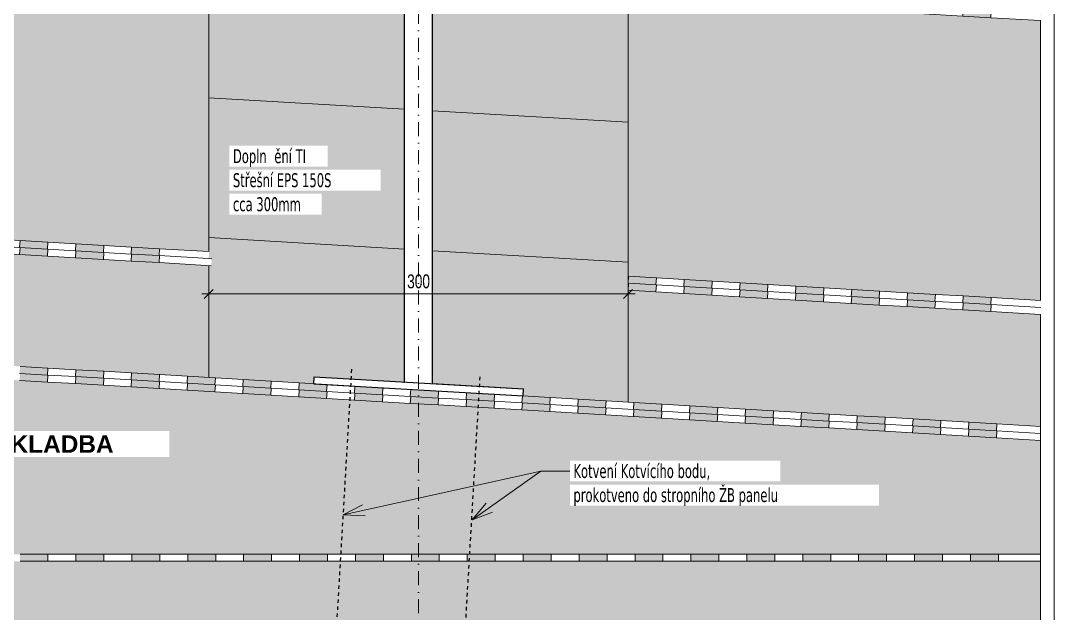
# Model space of a CAD drawing. Header units: millimetres. Extents: x 4810 to 6221, y 2613 to 3864.
# Drawn here: x 5304 to 6044, y 3030 to 3454 of the extents above; entities that cross this region are included whole.
import ezdxf

# ---------------------------------------------------------------- set-up
doc = ezdxf.new("R2010")
doc.units = ezdxf.units.MM
doc.linetypes.add('3_Čárkovaná 2_5mm', pattern=[5, 2.5, -2.5])
doc.linetypes.add('Osa', pattern=[20, 10, -5, 0, -5])
for name, color, linetype, lineweight in [('A-ANNO-DIMS', 211, 'Continuous', 9), ('A-ANNO-DIMS-5', 211, 'Continuous', 9), ('A-DETL', 90, 'Continuous', 18), ('A-DETL-GENF', 92, 'Continuous', 18), ('A-DETL-THIN', 151, 'Continuous', 18), ('G-ANNO-TEXT', 231, 'Continuous', 9)]:
    doc.layers.add(name, color=color, linetype=linetype, lineweight=lineweight)
doc.styles.add('Arial_1', font='arial.ttf', dxfattribs={"width": 0.7, "height": 10})
doc.styles.add('Arial_B', font='arialbd.ttf', dxfattribs={"height": 12.5})
doc.styles.add('Tahoma', font='tahoma.ttf', dxfattribs={"width": 0.7, "height": 10})
doc.styles.add('Tahoma_B', font='tahomabd.ttf', dxfattribs={"width": 0.7, "height": 10})
doc.dimstyles.new('Vnitřní_-_průhledné', dxfattribs={"dimscale": 304.8, "dimtxt": 10.202594, "dimasz": 0.021325, "dimexe": 0.016404, "dimexo": 0.0625, "dimgap": 0.003281, "dimtad": 1, "dimdec": 0, "dimrnd": 5, "dimzin": 0, "dimdsep": 46, "dimtxsty": 'Arial_1', "dimblk1": 'OBLIQUE', "dimblk2": 'OBLIQUE', "dimsah": 1, "dimcen": 0.09, "dimdle": 0.016404, "dimazin": 0, "dimtfac": 1, "dimtdec": 4, "dimtix": 1, "dimtmove": 0, "dimatfit": 3, "dimfxl": 0.049213, "dimfxlon": 1, "dimtvp": 1, "dimtolj": 1, "dimtzin": 0, "dimarcsym": 2})
pattern_1 = [(0, (0, 0), (4.763, 2.75), [3.175, -6.35]), (120, (0, 0), (-4.7630699, 2.749879), [3.175, -6.35]), (60, (0, 0), (-0.0005699, 5.499013), [0, -6.35, 3.175, 0])]

# ---------------------------------------------------------------- blocks, each defined once
blk = doc.blocks.new('BP_HYDROIZOLACE NOVÁ - Hydroizolace 1_2-2114448-Záchytný systém')
at = {"layer": 'A-DETL-GENF'}
for points in [[(160, 0), (180, 0), (180, 5), (160, 5)], [(200, 0), (220, 0), (220, 5), (200, 5)], [(240, 0), (260, 0), (260, 5), (240, 5)], [(280, 0), (300, 0), (300, 5), (280, 5)], [(320, 0), (340, 0), (340, 5), (320, 5)], [(360, 0), (380, 0), (380, 5), (360, 5)], [(400, 0), (420, 0), (420, 5), (400, 5)], [(440, 0), (460, 0), (460, 5), (440, 5)], [(480, 0), (500, 0), (500, 5), (480, 5)], [(520, 0), (540, 0), (540, 5), (520, 5)], [(560, 0), (580, 0), (580, 5), (560, 5)], [(620, 0), (620, 5), (600, 5), (600, 0), (601.47, 0)], [(640, 0), (660, 0), (660, 5), (640, 5)], [(680, 0), (700, 0), (700, 5), (680, 5)], [(720, 0), (740, 0), (740, 5), (720, 5)], [(760, 0), (780, 0), (780, 5), (760, 5)], [(800, 0), (820, 0), (820, 5), (800, 5)], [(840, 0), (860, 0), (860, 5), (840, 5)]]:
    blk.add_hatch(color=256, dxfattribs=at).paths.add_polyline_path(points)
for p, q in [((180, 5), (160, 5)), ((160, 0), (180, 0)), ((180, 5), (200, 5)), ((180, 0), (180, 5)), ((180, 0), (200, 0)), ((220, 5), (200, 5)), ((200, 5), (200, 0)), ((200, 0), (220, 0)), ((220, 5), (240, 5)), ((220, 0), (220, 5)), ((220, 0), (240, 0)), ((260, 5), (240, 5)), ((240, 5), (240, 0)), ((240, 0), (260, 0)), ((260, 5), (280, 5)), ((260, 0), (260, 5)), ((260, 0), (280, 0)), ((300, 5), (280, 5)), ((280, 5), (280, 0)), ((280, 0), (300, 0)), ((300, 5), (320, 5)), ((300, 0), (300, 5)), ((300, 0), (320, 0)), ((340, 5), (320, 5)), ((320, 5), (320, 0)), ((320, 0), (340, 0)), ((340, 5), (360, 5)), ((340, 0), (340, 5)), ((340, 0), (360, 0)), ((380, 5), (360, 5)), ((360, 5), (360, 0)), ((360, 0), (380, 0)), ((380, 5), (400, 5)), ((380, 0), (380, 5)), ((380, 0), (400, 0)), ((420, 5), (400, 5)), ((400, 5), (400, 0)), ((400, 0), (420, 0)), ((420, 5), (440, 5)), ((420, 0), (420, 5)), ((420, 0), (440, 0)), ((460, 5), (440, 5)), ((440, 5), (440, 0)), ((440, 0), (460, 0)), ((460, 5), (480, 5)), ((460, 0), (460, 5)), ((460, 0), (480, 0)), ((500, 5), (480, 5)), ((480, 5), (480, 0)), ((480, 0), (500, 0)), ((500, 5), (520, 5)), ((500, 0), (500, 5)), ((500, 0), (520, 0)), ((540, 5), (520, 5)), ((520, 5), (520, 0)), ((520, 0), (540, 0)), ((540, 5), (560, 5)), ((540, 0), (540, 5)), ((540, 0), (560, 0)), ((580, 5), (560, 5)), ((560, 5), (560, 0)), ((560, 0), (580, 0)), ((580, 5), (600, 5)), ((580, 0), (580, 5)), ((580, 0), (600, 0)), ((620, 5), (600, 5)), ((600, 5), (600, 0)), ((600, 0), (620, 0)), ((620, 5), (640, 5)), ((620, 0), (620, 5)), ((620, 0), (640, 0)), ((660, 5), (640, 5)), ((640, 5), (640, 0)), ((640, 0), (660, 0)), ((660, 5), (680, 5)), ((660, 0), (660, 5)), ((660, 0), (680, 0)), ((700, 5), (680, 5)), ((680, 5), (680, 0)), ((680, 0), (700, 0)), ((700, 5), (720, 5)), ((700, 0), (700, 5)), ((700, 0), (720, 0)), ((740, 5), (720, 5)), ((720, 5), (720, 0)), ((720, 0), (740, 0)), ((740, 5), (760, 5)), ((740, 0), (740, 5)), ((740, 0), (760, 0)), ((780, 5), (760, 5)), ((760, 5), (760, 0)), ((760, 0), (780, 0)), ((780, 5), (800, 5)), ((780, 0), (780, 5)), ((780, 0), (800, 0)), ((820, 5), (800, 5)), ((800, 5), (800, 0)), ((800, 0), (820, 0)), ((820, 5), (840, 5)), ((820, 0), (820, 5)), ((820, 0), (840, 0)), ((860, 5), (840, 5)), ((840, 5), (840, 0)), ((840, 0), (860, 0)), ((860, 5), (890, 5)), ((860, 0), (860, 5)), ((860, 0), (890, 0))]:
    blk.add_line(p, q, dxfattribs=at)
blk = doc.blocks.new('BP_HYDROIZOLACE NOVÁ - Hydroizolace 1_2-2114418-Záchytný systém')
at = {"layer": 'A-DETL-GENF'}
for points in [[(180, 0), (180, 5), (160, 5), (160, 0)], [(220, 0), (220, 5), (200, 5), (200, 0)], [(260, 0), (260, 5), (240, 5), (240, 0)], [(300, 0), (300, 5), (280, 5), (280, 0)], [(340, 0), (340, 5), (320, 5), (320, 0)], [(380, 0), (380, 5), (360, 5), (360, 0)], [(420, 0), (420, 5), (400, 5), (400, 0)], [(460, 0), (460, 5), (440, 5), (440, 0)], [(500, 0), (500, 5), (480, 5), (480, 0)], [(540, 0), (540, 5), (520, 5), (520, 0)], [(580, 0), (580, 5), (560, 5), (560, 0)], [(620, 0), (620, 5), (600, 5), (600, 0), (602.51, 0)], [(660, 0), (660, 5), (640, 5), (640, 0)], [(700, 0), (700, 5), (680, 5), (680, 0)], [(740, 0), (740, 5), (720, 5), (720, 0)], [(780, 0), (780, 5), (760, 5), (760, 0)], [(820, 0), (820, 5), (800, 5), (800, 0), (806.34, 0)], [(860, 0), (860, 5), (840, 5), (840, 0)]]:
    blk.add_hatch(color=256, dxfattribs=at).paths.add_polyline_path(points)
for p, q in [((160, 0), (180, 0)), ((180, 0), (180, 5)), ((180, 0), (200, 0)), ((200, 5), (200, 0)), ((200, 0), (220, 0)), ((220, 0), (220, 5)), ((220, 0), (240, 0)), ((240, 5), (240, 0)), ((240, 0), (260, 0)), ((260, 0), (260, 5)), ((260, 0), (280, 0)), ((280, 5), (280, 0)), ((280, 0), (300, 0)), ((300, 0), (300, 5)), ((300, 0), (320, 0)), ((320, 5), (320, 0)), ((320, 0), (340, 0)), ((340, 0), (340, 5)), ((340, 0), (360, 0)), ((360, 5), (360, 0)), ((360, 0), (380, 0)), ((380, 0), (380, 5)), ((380, 0), (400, 0)), ((400, 5), (400, 0)), ((400, 0), (420, 0)), ((420, 0), (420, 5)), ((420, 0), (440, 0)), ((440, 5), (440, 0)), ((440, 0), (460, 0)), ((460, 0), (460, 5)), ((460, 0), (480, 0)), ((480, 5), (480, 0)), ((480, 0), (500, 0)), ((500, 0), (500, 5)), ((500, 0), (520, 0)), ((520, 5), (520, 0)), ((520, 0), (540, 0)), ((540, 0), (540, 5)), ((540, 0), (560, 0)), ((560, 5), (560, 0)), ((560, 0), (580, 0)), ((580, 0), (580, 5)), ((580, 0), (600, 0)), ((600, 5), (600, 0)), ((600, 0), (620, 0)), ((620, 0), (620, 5)), ((620, 0), (640, 0)), ((640, 5), (640, 0)), ((640, 0), (660, 0)), ((660, 0), (660, 5)), ((660, 0), (680, 0)), ((680, 5), (680, 0)), ((680, 0), (700, 0)), ((700, 0), (700, 5)), ((700, 0), (720, 0)), ((720, 5), (720, 0)), ((720, 0), (740, 0)), ((740, 0), (740, 5)), ((740, 0), (760, 0)), ((760, 5), (760, 0)), ((760, 0), (780, 0)), ((780, 0), (780, 5)), ((780, 0), (800, 0)), ((800, 5), (800, 0)), ((800, 0), (820, 0)), ((820, 0), (820, 5)), ((820, 0), (840, 0)), ((840, 5), (840, 0)), ((840, 0), (860, 0)), ((860, 0), (860, 5)), ((860, 0), (891.54, 0)), ((891.25, 5), (891.54, 5))]:
    blk.add_line(p, q, dxfattribs=at)
blk = doc.blocks.new('BP_HYDROIZOLACE NOVÁ - Hydroizolace 1_2-V1-Záchytný systém')
at = {"layer": 'A-DETL-GENF'}
for points in [[(160, 0), (180, 0), (180, 5), (160, 5)], [(200, 0), (220, 0), (220, 5), (200, 5)], [(240, 0), (260, 0), (260, 5), (240, 5)], [(280, 0), (300, 0), (300, 5), (280, 5)], [(320, 0), (340, 0), (340, 5), (320, 5)], [(360, 0), (380, 0), (380, 5), (360, 5)], [(400, 0), (420, 0), (420, 5), (400, 5)], [(440, 0), (460, 0), (460, 5), (440, 5)], [(480, 0), (500, 0), (500, 5), (480, 5)], [(520, 0), (540, 0), (540, 5), (520, 5)], [(560, 0), (580, 0), (580, 5), (560, 5)], [(620, 0), (620, 5), (600, 5), (600, 0), (602.51, 0)], [(640, 0), (660, 0), (660, 5), (640, 5)], [(680, 0), (700, 0), (700, 5), (680, 5)], [(720, 0), (740, 0), (740, 5), (720, 5)], [(760, 0), (780, 0), (780, 5), (760, 5)], [(800, 0), (820, 0), (820, 5), (800, 5)], [(840, 0), (860, 0), (860, 5), (840, 5)]]:
    blk.add_hatch(color=256, dxfattribs=at).paths.add_polyline_path(points)
for p, q in [((180, 5), (160, 5)), ((160, 0), (180, 0)), ((180, 5), (200, 5)), ((180, 0), (180, 5)), ((180, 0), (200, 0)), ((220, 5), (200, 5)), ((200, 5), (200, 0)), ((200, 0), (220, 0)), ((220, 5), (240, 5)), ((220, 0), (220, 5)), ((220, 0), (240, 0)), ((260, 5), (240, 5)), ((240, 5), (240, 0)), ((240, 0), (260, 0)), ((260, 5), (280, 5)), ((260, 0), (260, 5)), ((260, 0), (280, 0)), ((300, 5), (280, 5)), ((280, 5), (280, 0)), ((280, 0), (300, 0)), ((300, 5), (320, 5)), ((300, 0), (300, 5)), ((300, 0), (320, 0)), ((340, 5), (320, 5)), ((320, 5), (320, 0)), ((320, 0), (340, 0)), ((340, 5), (360, 5)), ((340, 0), (340, 5)), ((340, 0), (360, 0)), ((380, 5), (360, 5)), ((360, 5), (360, 0)), ((360, 0), (380, 0)), ((380, 5), (400, 5)), ((380, 0), (380, 5)), ((380, 0), (400, 0)), ((420, 5), (400, 5)), ((400, 5), (400, 0)), ((400, 0), (420, 0)), ((420, 5), (440, 5)), ((420, 0), (420, 5)), ((420, 0), (440, 0)), ((460, 5), (440, 5)), ((440, 5), (440, 0)), ((440, 0), (460, 0)), ((460, 5), (480, 5)), ((460, 0), (460, 5)), ((460, 0), (480, 0)), ((500, 5), (480, 5)), ((480, 5), (480, 0)), ((480, 0), (500, 0)), ((500, 5), (520, 5)), ((500, 0), (500, 5)), ((500, 0), (520, 0)), ((540, 5), (520, 5)), ((520, 5), (520, 0)), ((520, 0), (540, 0)), ((540, 5), (560, 5)), ((540, 0), (540, 5)), ((540, 0), (560, 0)), ((580, 5), (560, 5)), ((560, 5), (560, 0)), ((560, 0), (580, 0)), ((580, 5), (600, 5)), ((580, 0), (580, 5)), ((580, 0), (600, 0)), ((620, 5), (600, 5)), ((600, 5), (600, 0)), ((600, 0), (620, 0)), ((620, 5), (640, 5)), ((620, 0), (620, 5)), ((620, 0), (640, 0)), ((660, 5), (640, 5)), ((640, 5), (640, 0)), ((640, 0), (660, 0)), ((660, 5), (680, 5)), ((660, 0), (660, 5)), ((660, 0), (680, 0)), ((700, 5), (680, 5)), ((680, 5), (680, 0)), ((680, 0), (700, 0)), ((700, 5), (720, 5)), ((700, 0), (700, 5)), ((700, 0), (720, 0)), ((740, 5), (720, 5)), ((720, 5), (720, 0)), ((720, 0), (740, 0)), ((740, 5), (760, 5)), ((740, 0), (740, 5)), ((740, 0), (760, 0)), ((780, 5), (760, 5)), ((760, 5), (760, 0)), ((760, 0), (780, 0)), ((780, 5), (800, 5)), ((780, 0), (780, 5)), ((780, 0), (800, 0)), ((820, 5), (800, 5)), ((800, 5), (800, 0)), ((800, 0), (820, 0)), ((820, 5), (840, 5)), ((820, 0), (820, 5)), ((820, 0), (840, 0)), ((860, 5), (840, 5)), ((840, 5), (840, 0)), ((840, 0), (860, 0)), ((860, 5), (891.54, 5)), ((860, 0), (860, 5)), ((860, 0), (891.54, 0))]:
    blk.add_line(p, q, dxfattribs=at)
blk = doc.blocks.new('BP_HYDROIZOLACE NOVÁ - Hydroizolace 1_2-2116868-Záchytný systém')
at = {"layer": 'A-DETL-GENF'}
for points in [[(20, 0), (20, 5), (0, 5), (0, 0)], [(60, 0), (60, 5), (40, 5), (40, 0)], [(100, 0), (100, 5), (80, 5), (80, 0), (93.16, 0)], [(140, 0), (140, 5), (120, 5), (120, 0)], [(180, 0), (180, 5), (160, 5), (160, 0)], [(220, 0), (220, 5), (200, 5), (200, 0), (210.31, 0)], [(260, 0), (260, 5), (240, 5), (240, 0)]]:
    blk.add_hatch(color=256, dxfattribs=at).paths.add_polyline_path(points)
for p, q in [((0, 5), (0, 0)), ((0, 0), (20, 0)), ((20, 0), (20, 5)), ((20, 0), (40, 0)), ((40, 5), (40, 0)), ((60, 0), (60, 5)), ((60, 0), (80, 0)), ((80, 5), (80, 0)), ((80, 0), (100, 0)), ((100, 0), (100, 5)), ((100, 0), (120, 0)), ((120, 5), (120, 0)), ((120, 0), (140, 0)), ((140, 0), (140, 5)), ((140, 0), (160, 0)), ((160, 5), (160, 0)), ((160, 0), (180, 0)), ((180, 0), (180, 5)), ((180, 0), (200, 0)), ((200, 5), (200, 0)), ((200, 0), (220, 0)), ((220, 0), (220, 5)), ((220, 0), (240, 0)), ((240, 5), (240, 0)), ((240, 0), (260, 0)), ((260, 0), (260, 5)), ((260, 0), (297.38, 0)), ((295.22, 5), (297.38, 5)), ((40, 0), (60, 0))]:
    blk.add_line(p, q, dxfattribs=at)
blk = doc.blocks.new('BP_HYDROIZOLACE NOVÁ - Hydroizolace 1_2-2116570-Záchytný systém')
at = {"layer": 'A-DETL-GENF'}
for points in [[(0, 0), (20, 0), (20, 5), (0, 5)], [(40, 0), (60, 0), (60, 5), (40, 5)], [(100, 0), (100, 5), (80, 5), (80, 0), (93.16, 0)], [(120, 0), (140, 0), (140, 5), (120, 5)], [(160, 0), (180, 0), (180, 5), (160, 5)], [(200, 0), (220, 0), (220, 5), (200, 5)], [(240, 0), (260, 0), (260, 5), (240, 5)]]:
    blk.add_hatch(color=256, dxfattribs=at).paths.add_polyline_path(points)
for p, q in [((20, 5), (0, 5)), ((0, 5), (0, 0)), ((0, 0), (20, 0)), ((20, 5), (40, 5)), ((20, 0), (20, 5)), ((20, 0), (40, 0)), ((60, 5), (40, 5)), ((40, 5), (40, 0)), ((60, 5), (80, 5)), ((60, 0), (60, 5)), ((60, 0), (80, 0)), ((100, 5), (80, 5)), ((80, 5), (80, 0)), ((80, 0), (100, 0)), ((100, 5), (120, 5)), ((100, 0), (100, 5)), ((100, 0), (120, 0)), ((140, 5), (120, 5)), ((120, 5), (120, 0)), ((120, 0), (140, 0)), ((140, 5), (160, 5)), ((140, 0), (140, 5)), ((140, 0), (160, 0)), ((180, 5), (160, 5)), ((160, 5), (160, 0)), ((160, 0), (180, 0)), ((180, 5), (200, 5)), ((180, 0), (180, 5)), ((180, 0), (200, 0)), ((220, 5), (200, 5)), ((200, 5), (200, 0)), ((200, 0), (220, 0)), ((220, 5), (240, 5)), ((220, 0), (220, 5)), ((220, 0), (240, 0)), ((260, 5), (240, 5)), ((240, 5), (240, 0)), ((240, 0), (260, 0)), ((260, 5), (295.51, 5)), ((260, 0), (260, 5)), ((260, 0), (295.51, 0)), ((40, 0), (60, 0))]:
    blk.add_line(p, q, dxfattribs=at)
blk = doc.blocks.new('BP_HYDROIZOLACE NOVÁ - Hydroizolace 1_2-V5-Záchytný systém')
at = {"layer": 'A-DETL-GENF'}
for points in [[(20, 0), (20, 5), (0, 5), (0.05, 0), (6.48, 0)], [(40, 0), (60, 0), (60, 5), (40, 5)], [(80, 0), (100, 0), (100, 5), (80, 5)], [(120, 0), (140, 0), (140, 5), (120, 5)], [(160, 0), (180, 0), (180, 5), (160, 5)], [(200, 0), (220, 0), (220, 5), (200, 5)], [(240, 0), (260, 0), (260, 5), (240, 5)]]:
    blk.add_hatch(color=256, dxfattribs=at).paths.add_polyline_path(points)
for p, q in [((20, 5), (0, 5)), ((0, 0), (20, 0)), ((20, 5), (40, 5)), ((20, 0), (20, 5)), ((20, 0), (40, 0)), ((60, 5), (40, 5)), ((40, 5), (40, 0)), ((60, 5), (80, 5)), ((60, 0), (60, 5)), ((60, 0), (80, 0)), ((100, 5), (80, 5)), ((80, 5), (80, 0)), ((80, 0), (100, 0)), ((100, 5), (120, 5)), ((100, 0), (100, 5)), ((100, 0), (120, 0)), ((140, 5), (120, 5)), ((120, 5), (120, 0)), ((120, 0), (140, 0)), ((140, 5), (160, 5)), ((140, 0), (140, 5)), ((140, 0), (160, 0)), ((180, 5), (160, 5)), ((160, 5), (160, 0)), ((160, 0), (180, 0)), ((180, 5), (200, 5)), ((180, 0), (180, 5)), ((180, 0), (200, 0)), ((220, 5), (200, 5)), ((200, 5), (200, 0)), ((200, 0), (220, 0)), ((220, 5), (240, 5)), ((220, 0), (220, 5)), ((220, 0), (240, 0)), ((260, 5), (240, 5)), ((240, 5), (240, 0)), ((240, 0), (260, 0)), ((260, 5), (295.51, 5)), ((260, 0), (260, 5)), ((260, 0), (295.51, 0)), ((40, 0), (60, 0))]:
    blk.add_line(p, q, dxfattribs=at)
blk = doc.blocks.new('BP_HYDROIZOLACE NOVÁ - Hydroizolace 1_2-V6-Záchytný systém')
at = {"layer": 'A-DETL-GENF'}
for points in [[(20, 0), (20, 5), (0, 5), (0, 0), (6.48, 0)], [(60, 0), (60, 5), (40, 5), (40, 0), (40.29, 0)], [(100, 0), (100, 5), (80, 5), (80, 0), (80.29, 0)], [(140, 0), (140, 5), (120, 5), (120, 0), (120.29, 0)], [(180, 0), (180, 5), (160, 5), (160, 0), (160.29, 0)], [(220, 0), (220, 5), (200, 5), (200, 0), (200.29, 0)], [(260, 0), (260, 5), (240, 5), (240, 0), (240.29, 0)]]:
    blk.add_hatch(color=256, dxfattribs=at).paths.add_polyline_path(points)
for p, q in [((20, 5), (0, 5)), ((0, 5), (0, 0)), ((0, 0), (0.29, 0)), ((20, 5), (40, 5)), ((20, 0), (20, 5)), ((60, 5), (40, 5)), ((40, 5), (40, 0)), ((60, 5), (80, 5)), ((60, 0), (60, 5)), ((100, 5), (80, 5)), ((80, 5), (80, 0)), ((100, 5), (120, 5)), ((100, 0), (100, 5)), ((140, 5), (120, 5)), ((120, 5), (120, 0)), ((140, 5), (160, 5)), ((140, 0), (140, 5)), ((180, 5), (160, 5)), ((160, 5), (160, 0)), ((180, 5), (200, 5)), ((180, 0), (180, 5)), ((220, 5), (200, 5)), ((200, 5), (200, 0)), ((220, 5), (240, 5)), ((220, 0), (220, 5)), ((260, 5), (240, 5)), ((240, 5), (240, 0)), ((260, 5), (295.51, 5)), ((260, 0), (260, 5))]:
    blk.add_line(p, q, dxfattribs=at)
blk = doc.blocks.new('DIMBLOCK7-Záchytný systém')
at = {"layer": 'A-ANNO-DIMS-5'}
for p, q in [((5438.53, 3258.62), (5438.53, 3273.62)), ((5738.53, 3258.62), (5738.53, 3273.62)), ((5433.53, 3258.62), (5743.53, 3258.62)), ((5438.53, 3258.62), (5438.53, 3253.62)), ((5738.53, 3258.62), (5738.53, 3253.62))]:
    blk.add_line(p, q, dxfattribs=at)
at = {"layer": 'A-ANNO-DIMS-5', "lineweight": 18}
for p, q in [((5438.53, 3258.62), (5441.78, 3261.87)), ((5738.53, 3258.62), (5741.78, 3261.87)), ((5438.53, 3258.62), (5435.28, 3255.37)), ((5738.53, 3258.62), (5735.28, 3255.37))]:
    blk.add_line(p, q, dxfattribs=at)
at = {"layer": 'A-ANNO-DIMS-5', "color": 0, "insert": (5580.53, 3272.6), "char_height": 10, "width": 19.2123, "attachment_point": 1, "line_spacing_factor": 0.941778, "style": 'Arial_1'}
blk.add_mtext('300', dxfattribs=at)
blk = doc.blocks.new('_Oblique')
at = {"color": 0, "linetype": 'ByBlock', "lineweight": -2}
blk.add_line((-0.5, -0.5), (0.5, 0.5), dxfattribs=at)

msp = doc.modelspace()

# ---------------------------------------------------------------- hatches: boundary and pattern name
at = {"layer": 'A-DETL-GENF'}
h = msp.add_hatch(dxfattribs=at)
h.set_pattern_fill('FP_3', style=0, pattern_type=2)
h.set_pattern_definition(pattern_1)
h.paths.add_polyline_path([(6033.53, 3253.88), (6033.53, 3454.23), (5738.53, 3471.6), (5738.53, 3271.25), (5998.38, 3255.95)])
h.paths.add_polyline_path([(5438.53, 3288.92), (5438.53, 3489.26), (5143.53, 3506.64), (5143.53, 3306.29), (5403.38, 3290.99)])
h = msp.add_hatch(dxfattribs=at)
h.set_pattern_fill('FP_3', color=1, style=0, pattern_type=2)
h.set_pattern_definition(pattern_1)
h.paths.add_polyline_path([(5738.53, 3181.11), (5738.53, 3471.6), (5598.53, 3479.84), (5598.53, 3194.37), (5663.7, 3190.55), (5663.4, 3185.54), (5722.82, 3182.04)])
h.paths.add_polyline_path([(5513.66, 3194.35), (5513.95, 3199.33), (5578.53, 3195.54), (5578.53, 3481.02), (5438.53, 3489.26), (5438.53, 3288.92), (5438.83, 3288.9), (5438.53, 3283.91), (5440.69, 3283.78), (5440.39, 3278.79), (5438.53, 3278.9), (5438.53, 3198.78), (5503.5, 3194.95)])
h = msp.add_hatch(dxfattribs=at)
h.set_pattern_fill('FP_3', style=0, pattern_type=2)
h.set_pattern_definition(pattern_1)
h.paths.add_polyline_path([(6033.53, 3163.72), (6033.53, 3243.86), (5738.53, 3261.23), (5738.53, 3181.1), (6002.34, 3165.56)])
h.paths.add_polyline_path([(5438.53, 3198.76), (5438.53, 3278.9), (5143.53, 3296.27), (5143.53, 3216.13), (5438.24, 3198.78)])
h = msp.add_hatch(dxfattribs=at)
h.set_pattern_fill('FP_2', style=0, pattern_type=2)
h.set_pattern_definition([(45, (0, 0), (-8.838835, 8.838835), []), (45, (8.85, 0), (-8.838835, 8.838835), [5, -2.5, 0.5, -2.5])])
h.paths.add_polyline_path([(5783.53, 3072.26), (6033.53, 3072.26), (6033.53, 3153.71), (5143.53, 3206.12), (5143.53, 3072.26), (5763.53, 3072.26)])
h = msp.add_hatch(dxfattribs=at)
h.set_pattern_fill('FP_1', style=0, pattern_type=2)
h.set_pattern_definition([(45, (0, 0), (-8.838835, 8.838835), []), (45, (3.75, 0), (-8.838835, 8.838835), []), (45, (10.7, 0), (-8.838835, 8.838835), [5, -2.5, 0.5, -2.5])])
h.paths.add_polyline_path([(5143.53, 2837.26), (6033.53, 2837.26), (6033.53, 3067.26), (5143.53, 3067.26)])

# ---------------------------------------------------------------- linework, layer by layer
at = {"layer": 'A-DETL', "linetype": 'Osa'}
msp.add_line((5588.53, 3029.95), (5588.53, 3859.95), dxfattribs=at)
at = {"layer": 'A-DETL', "lineweight": 25}
for p, q in [((5598.53, 3194.95), (5598.53, 3498.4)), ((5578.53, 3194.95), (5578.53, 3481.02)), ((5513.66, 3194.34), (5513.95, 3199.33)), ((5513.95, 3199.33), (5663.7, 3190.55)), ((5513.66, 3194.34), (5663.4, 3185.55)), ((5663.4, 3185.55), (5663.7, 3190.55))]:
    msp.add_line(p, q, dxfattribs=at)
at = {"layer": 'A-DETL'}
for p, q in [((5438.53, 3489.26), (5438.53, 3288.92)), ((5578.53, 3195.54), (5578.53, 3481.02)), ((5598.53, 3479.84), (5598.53, 3194.37)), ((5738.53, 3181.11), (5738.53, 3471.6)), ((5438.53, 3399.09), (5578.53, 3390.88)), ((5598.53, 3389.7), (5738.53, 3381.49)), ((5438.53, 3298.92), (5578.53, 3290.7)), ((5598.53, 3289.53), (5738.53, 3281.32)), ((5438.53, 3278.9), (5438.53, 3198.78)), ((5513.66, 3194.35), (5513.95, 3199.33)), ((5513.95, 3199.33), (5578.53, 3195.54)), ((5598.53, 3194.37), (5663.7, 3190.55)), ((5663.7, 3190.55), (5663.4, 3185.54))]:
    msp.add_line(p, q, dxfattribs=at)
at = {"layer": 'A-DETL', "linetype": '3_Čárkovaná 2_5mm', "lineweight": 25}
for p, q in [((5540.71, 3204.61), (5527.24, 2975)), ((5632.49, 3199.23), (5619.02, 2969.62))]:
    msp.add_line(p, q, dxfattribs=at)
at = {"layer": 'A-DETL-THIN'}
for p, q in [((6043.53, 3551.5), (6043.53, 2801.5)), ((6033.53, 3454.23), (6033.53, 3253.88)), ((5738.53, 3271.25), (5738.83, 3271.23)), ((6033.53, 3243.86), (6033.53, 2801.5))]:
    msp.add_line(p, q, dxfattribs=at)
at = {"layer": 'G-ANNO-TEXT', "color": 10}
for p, q in [((5534.85, 3100.52), (5676.12, 3131.81)), ((5627.06, 3096.85), (5676.12, 3131.81)), ((5676.12, 3131.81), (5696.98, 3131.81)), ((5676.12, 3131.81), (5696.98, 3131.81)), ((5534.85, 3100.52), (5548.62, 3107.69)), ((5627.06, 3096.85), (5636.94, 3108.83)), ((5534.85, 3100.52), (5550.36, 3099.84)), ((5627.06, 3096.85), (5641.61, 3102.28))]:
    msp.add_line(p, q, dxfattribs=at)

# ---------------------------------------------------------------- block references
at = {"layer": 'A-DETL-GENF'}
for name, p, rotation in [('BP_HYDROIZOLACE NOVÁ - Hydroizolace 1_2-V5-Záchytný systém', (5738.53, 3471.6), 356.6299171377057), ('BP_HYDROIZOLACE NOVÁ - Hydroizolace 1_2-2116570-Záchytný systém', (5143.53, 3301.28), 356.6299171377057), ('BP_HYDROIZOLACE NOVÁ - Hydroizolace 1_2-2116868-Záchytný systém', (5143.53, 3296.27), 356.6299171377055), ('BP_HYDROIZOLACE NOVÁ - Hydroizolace 1_2-V6-Záchytný systém', (5738.53, 3266.24), 356.6299171377057), ('BP_HYDROIZOLACE NOVÁ - Hydroizolace 1_2-2116570-Záchytný systém', (5738.53, 3261.23), 356.6299171377057), ('BP_HYDROIZOLACE NOVÁ - Hydroizolace 1_2-V1-Záchytný systém', (5143.53, 3211.12), 356.6299171377057), ('BP_HYDROIZOLACE NOVÁ - Hydroizolace 1_2-2114418-Záchytný systém', (5143.53, 3206.12), 356.6299171377057)]:
    msp.add_blockref(name, p, dxfattribs=dict(at, rotation=rotation))
msp.add_blockref('BP_HYDROIZOLACE NOVÁ - Hydroizolace 1_2-2114448-Záchytný systém', (5143.53, 3067.26), dxfattribs=at)

# ---------------------------------------------------------------- dimensions: what is measured, and where the dimension line sits
at = {"layer": 'A-ANNO-DIMS'}
dim = msp.add_linear_dim(base=(5738.53, 3258.62), p1=(5438.53, 3273.62), p2=(5738.53, 3273.62), dimstyle='Vnitřní_-_průhledné', override={"dimpost": '<>', "dimfxl": 300}, dxfattribs=at)
dim.commit()
dim.dimension.update_dxf_attribs({"geometry": 'DIMBLOCK7-Záchytný systém', "text_midpoint": (5588.53, 3264.73)})

# ---------------------------------------------------------------- next in the draw order: texts
at = {"layer": 'G-ANNO-TEXT', "color": 1, "char_height": 10, "attachment_point": 1, "style": 'Tahoma_B', "bg_fill": 3, "box_fill_scale": 1.25, "bg_fill_color": 256, "bg_fill_true_color": 13158600, "bg_fill_transparency": 0}
for s, insert, width in [('Dopln', (5455.85, 3362.22), 35.9156), ('Kotvení Kotvícího bodu,', (5699.48, 3136.81), 145.6265)]:
    msp.add_mtext(s, dxfattribs=dict(at, insert=insert, width=width))
at = {"layer": 'G-ANNO-TEXT', "color": 7, "insert": (5189.08, 3157.39), "char_height": 12.5, "width": 218.059, "attachment_point": 1, "style": 'Arial_B', "bg_fill": 3, "box_fill_scale": 1.25, "bg_fill_color": 256, "bg_fill_true_color": 13158600, "bg_fill_transparency": 0}
msp.add_mtext('STÁVAJÍCÍ SKLADBA', dxfattribs=at)

# ---------------------------------------------------------------- next in the draw order: texts
at = {"layer": 'G-ANNO-TEXT', "color": 1, "char_height": 10, "attachment_point": 1, "style": 'Tahoma_B', "bg_fill": 3, "box_fill_scale": 1.25, "bg_fill_color": 256, "bg_fill_true_color": 13158600, "bg_fill_transparency": 0}
for s, insert, width in [('ění TI', (5485.48, 3362.22), 35.635), ('prokotveno do stropního ŽB panelu', (5699.48, 3119.61), 216.0548)]:
    msp.add_mtext(s, dxfattribs=dict(at, insert=insert, width=width))

# ---------------------------------------------------------------- next in the draw order: texts
for s, insert, width in [('Střešní EPS 150S', (5455.85, 3345.03), 103.2574), ('\\fTahoma|b1|i0|c238|p34|;\\W.7; ', (5877.75, 3119.61), 3.6477)]:
    msp.add_mtext(s, dxfattribs=dict(at, insert=insert, width=width))

# ---------------------------------------------------------------- next in the draw order: texts
at = {"layer": 'G-ANNO-TEXT', "color": 1, "insert": (5455.85, 3327.83), "char_height": 10, "width": 60.8882, "attachment_point": 1, "style": 'Tahoma', "bg_fill": 3, "box_fill_scale": 1.25, "bg_fill_color": 256, "bg_fill_true_color": 13158600, "bg_fill_transparency": 0}
msp.add_mtext('cca 300mm', dxfattribs=at)

doc.saveas('drawing.dxf')
